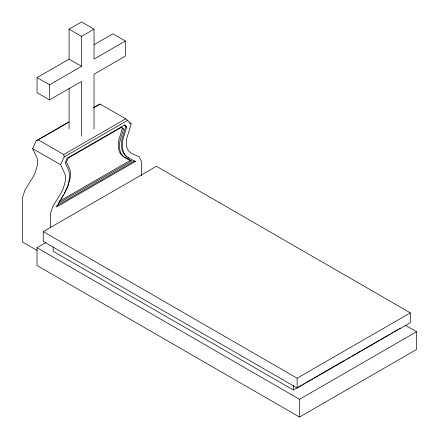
<?xml version="1.0" encoding="UTF-8"?>
<svg xmlns="http://www.w3.org/2000/svg" width="439" height="439" viewBox="0 0 439 439"><rect width="100%" height="100%" fill="white"/><g stroke="black" fill="none" stroke-linecap="round" stroke-linejoin="round"><path stroke-width="0.66" d="M120.944 127.003L122.322 128.407L118.865 139.843A24.332 14.048 -60 0 0 118.717 149.512C119.704 156.026 126.492 158.309 131.513 161.047L58.409 203.252M64.27 193.358L67.924 186.191L70.02 178.991A24.337 14.053 -60 0 0 69.872 169.498L66.415 162.051L68.254 158.056L121.669 127.217L123.507 129.093L120.05 140.529A24.332 14.048 -60 0 0 119.902 150.198L120.736 152.783L121.993 154.978L123.672 156.723M124.188 124.83L125.773 126.448L122.042 138.795A26.263 15.162 -60 0 0 121.877 149.227C122.69 153.156 125.307 156.542 129.033 158.106M56.697 205.809L134.416 160.937L135.36 161.486L56.455 207.043C61.219 198.658 67.31 190.592 68.989 180.857A26.269 15.167 -60 0 0 68.824 170.606L65.098 162.573L67.079 158.259L124.736 124.972L126.717 126.997L122.991 139.339A26.263 15.162 -60 0 0 122.827 149.776L123.727 152.569L125.088 154.934L126.898 156.816M93.776 107.588L100.125 104.054L125.669 118.804L127.656 120.297L131.223 123.935L126.871 138.12A21.44 12.38 -60 0 0 126.739 146.642C127.645 152.679 134.043 154.632 138.905 156.542L141.407 161.311L141.407 175.611M37.019 250.378L22.46 241.977L22.46 197.715L24.968 190.054L33.808 175.693L35.285 172.45L37.134 166.107A21.451 12.385 -60 0 0 37.002 157.738L32.651 148.574L36.217 140.82L68.852 121.982M50.408 227.468L50.408 213.853L52.91 206.187L61.756 191.827L63.232 188.583L65.076 182.24A21.451 12.385 -60 0 0 64.945 173.871L60.598 164.707L64.16 156.953L63.748 154.555L38.198 139.805L36.217 140.82M59.1 202.088L60.132 200.343M60.823 199.174L63.232 195.103M127.656 120.297L64.16 156.953M81.555 136.183L81.555 81.413L49.53 99.9L37.057 92.7L37.057 77.61L69.082 59.122L69.082 29.155L81.555 21.95L94.034 29.155L94.034 59.122L125.406 41.008L125.406 56.093L94.034 74.207L94.034 128.978M69.082 29.155L81.555 36.355L94.034 29.155M93.99 44.74L112.933 33.803L125.406 41.008M37.057 77.61L49.53 84.815L81.555 66.322L81.555 36.355M38.198 139.805L68.868 122.102M93.633 107.802L100.125 104.054M63.748 154.555L125.669 118.804M59.583 201.205L130.328 160.361L131.513 161.047M43.236 231.627L156.421 166.282L410.328 312.875L410.328 322.67L297.143 388.016L43.236 241.423L43.236 231.627L297.143 378.22L410.328 312.875M405.252 325.233L416.54 331.747L416.54 349.493L299.524 417.05L37.024 265.496L37.024 247.75L45.936 242.608M53.207 246.839L53.207 251.333L293.323 389.958L302.191 384.838M303.376 384.158L304.556 383.472M305.742 382.792L312.837 378.692M314.017 378.012L318.16 375.619M319.34 374.939L344.769 360.254M345.948 359.574L347.134 358.893M348.319 358.208L350.092 357.181M351.271 356.501L355.414 354.114M356.594 353.428L360.737 351.041M361.917 350.355L379.066 340.455M380.251 339.77L387.346 335.676M388.526 334.99L389.711 334.309M390.891 333.629L392.669 332.603M393.849 331.917L397.992 329.53M399.172 328.849L400.357 328.163M37.024 247.75L299.524 399.303L416.54 331.747M128.089 157.557L135.36 161.486M124.467 157.233L130.328 160.361M69.082 59.122L81.555 66.322M129.472 122.925L131.223 123.935M125.773 126.448L126.717 126.997M122.322 128.407L123.507 129.093M32.651 148.574L60.598 164.707M299.524 399.303L299.524 417.05M297.143 378.22L297.143 388.016M293.323 385.464L293.323 389.958M69.082 88.585L69.082 128.978M49.53 84.815L49.53 99.9"/></g></svg>
